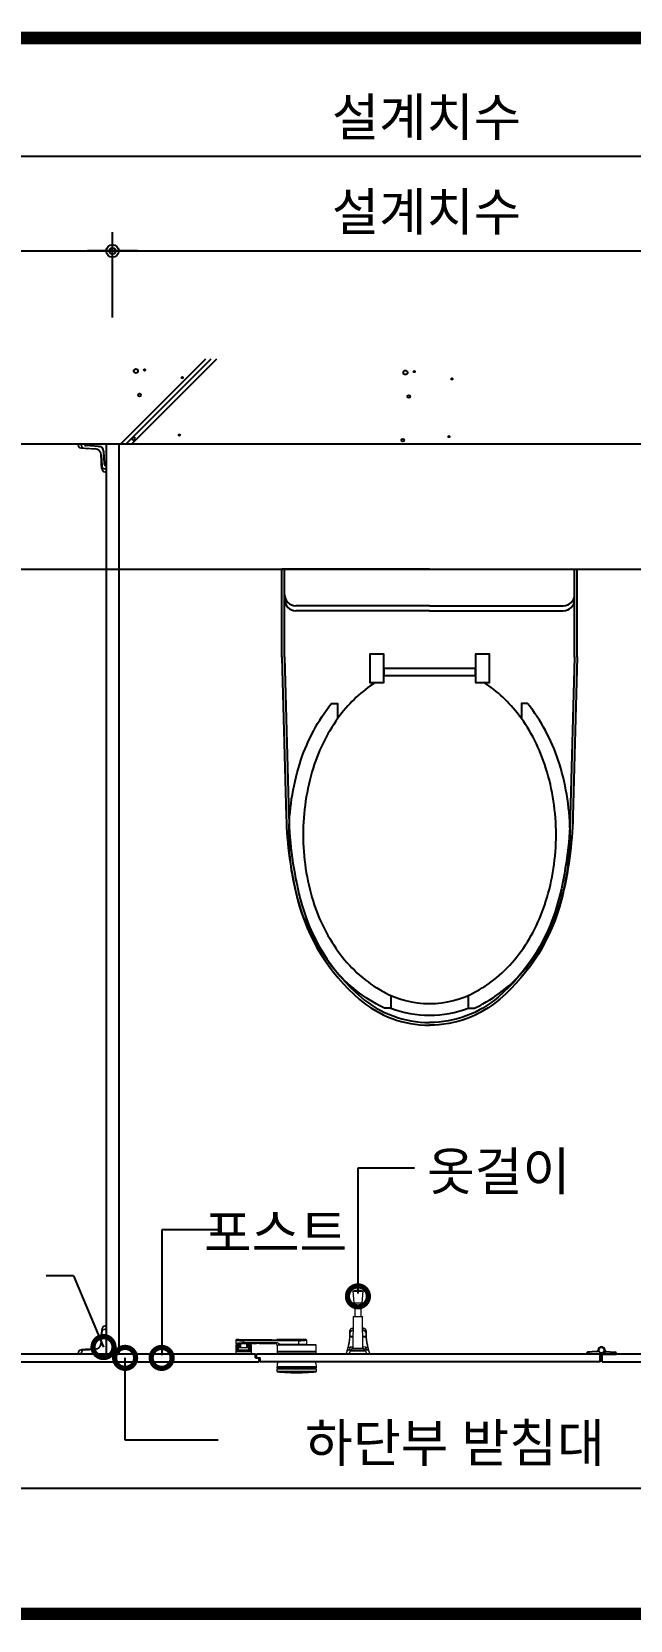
# Model space of a CAD drawing. Extents: x -256 to 8104, y -176 to 5714.
# Drawn here: x 3156 to 3633, y 2764 to 4029 of the extents above; entities that cross this region are included whole.
import ezdxf
from ezdxf.enums import TextEntityAlignment as Align

# ---------------------------------------------------------------- set-up
doc = ezdxf.new("R2010")
doc.units = 0
doc.header["$LTSCALE"] = 30
doc.layers.get('0').update_dxf_attribs({"linetype": 'CONTINUOUS'})
doc.layers.get('DEFPOINTS').update_dxf_attribs({"linetype": 'CONTINUOUS'})
for name, color, linetype in [('0_toilet', 6, 'CONTINUOUS'), ('DIM', 7, 'CONTINUOUS'), ('HAT', 8, 'CONTINUOUS'), ('경첩', 4, 'CONTINUOUS'), ('문자', 3, 'CONTINUOUS'), ('부자재', 4, 'CONTINUOUS'), ('옷걸이', 4, 'CONTINUOUS'), ('잠금쇠(회전형)', 4, 'CONTINUOUS'), ('치수', 1, 'CONTINUOUS'), ('해치', 8, 'CONTINUOUS')]:
    doc.layers.add(name, color=color, linetype=linetype)
doc.styles.add('돋움', font='malgun.ttf')
doc.dimstyles.new('10', dxfattribs={"dimscale": 10, "dimtxt": 3, "dimasz": 1, "dimexe": 1.5, "dimexo": 2, "dimgap": 1, "dimtad": 1, "dimdec": 0, "dimlunit": 6, "dimtxsty": '돋움', "dimblk": 'DIMDOT', "dimcen": -1, "dimdle": 1.5, "dimclrt": 3, "dimazin": 3, "dimtfac": 1, "dimtdec": 0, "dimtix": 1, "dimtmove": 2, "dimatfit": 3, "dimldrblk": 'DIMDOT', "dimarcsym": 0})

# ---------------------------------------------------------------- blocks, each defined once
blk = doc.blocks.new('_DOTSMALL')
at = {"color": 0, "linetype": 'ByBlock', "const_width": 0.5}
blk.add_lwpolyline([(-0.0625, 0, 1), (0.0625, 0, 1)], format="xyb", close=True, dxfattribs=at)
blk = doc.blocks.new('A$C63EC304E')
at = {"layer": '치수', "color": 1, "xscale": 2.5, "yscale": 2.5, "zscale": 2.5, "rotation": 234.3098741996962}
blk.add_blockref('_DOTSMALL', (0.312, 0.312), dxfattribs=at)
blk = doc.blocks.new('A$C2BC9653E')
at = {"layer": '치수', "xscale": 0.3333333333333333, "yscale": 0.3333333333333333, "zscale": 0.3333333333333333}
blk.add_blockref('A$C63EC304E', (0, 0), dxfattribs=at)
blk = doc.blocks.new('A$C7FC71301')
at = {"layer": '치수', "rotation": 180}
blk.add_blockref('A$C2BC9653E', (0.208, 0.208), dxfattribs=at)
blk = doc.blocks.new('A$C4A20372B')
at = {"layer": '치수'}
blk.add_blockref('A$C7FC71301', (0, 0), dxfattribs=at)
blk = doc.blocks.new('A$C566469F5')
at = {"layer": '치수'}
blk.add_blockref('A$C4A20372B', (0, 0), dxfattribs=at)
blk = doc.blocks.new('A$C7E317CD4')
at = {"layer": '해치', "xscale": 2, "yscale": 2, "zscale": 2}
blk.add_blockref('A$C566469F5', (0, 0), dxfattribs=at)
blk = doc.blocks.new('A$C601D7F27')
at = {"layer": '치수'}
blk.add_blockref('A$C7E317CD4', (0, 0), dxfattribs=at)
blk = doc.blocks.new('A$C38802C08')
at = {"layer": '치수'}
blk.add_blockref('A$C601D7F27', (0, 0), dxfattribs=at)
blk = doc.blocks.new('DIMDOT')
at = {"linetype": 'Continuous'}
blk.add_line((-2, 0), (2, 0), dxfattribs=at)
for radius in [0.5, 0.25]:
    blk.add_circle((0, 0), radius, dxfattribs=at)
blk = doc.blocks.new('*D482')
at = {"layer": 'DEFPOINTS', "color": 0}
for p in [(178946.5, 9366.3), (177446.5, 9217.8), (178946.5, 9217.8)]:
    blk.add_point(p, dxfattribs=at)
at = {"layer": 'DIM', "color": 0, "lineweight": -2, "ltscale": 10}
for p, q in [((177446.5, 9237.8), (177446.5, 9381.3)), ((178946.5, 9237.8), (178946.5, 9381.3)), ((177456.5, 9366.3), (178936.5, 9366.3))]:
    blk.add_line(p, q, dxfattribs=at)
at = {"layer": 'DIM', "color": 0, "lineweight": -2, "xscale": 10, "yscale": 10, "zscale": 10, "rotation": 180}
blk.add_blockref('DIMDOT', (177446.5, 9366.3), dxfattribs=at)
at = {"layer": 'DIM', "color": 0, "lineweight": -2, "xscale": 10, "yscale": 10, "zscale": 10}
blk.add_blockref('DIMDOT', (178946.5, 9366.3), dxfattribs=at)
at = {"layer": 'DIM', "color": 3, "insert": (178196.5, 9395.9), "char_height": 30, "attachment_point": 5, "style": '돋움'}
blk.add_mtext('설계치수', dxfattribs=at)
blk = doc.blocks.new('*D483')
at = {"layer": 'DEFPOINTS', "color": 0}
for p in [(178446.5, 9290.9), (177946.5, 9217.8), (178446.5, 9217.8)]:
    blk.add_point(p, dxfattribs=at)
at = {"layer": 'DIM', "color": 0, "lineweight": -2, "ltscale": 10}
for p, q in [((177946.5, 9237.8), (177946.5, 9305.9)), ((178446.5, 9237.8), (178446.5, 9305.9)), ((177956.5, 9290.9), (178436.5, 9290.9))]:
    blk.add_line(p, q, dxfattribs=at)
at = {"layer": 'DIM', "color": 0, "lineweight": -2, "xscale": 10, "yscale": 10, "zscale": 10, "rotation": 180}
blk.add_blockref('DIMDOT', (177946.5, 9290.9), dxfattribs=at)
at = {"layer": 'DIM', "color": 0, "lineweight": -2, "xscale": 10, "yscale": 10, "zscale": 10}
blk.add_blockref('DIMDOT', (178446.5, 9290.9), dxfattribs=at)
at = {"layer": 'DIM', "color": 3, "insert": (178196.5, 9320.6), "char_height": 30, "attachment_point": 5, "style": '돋움'}
blk.add_mtext('설계치수', dxfattribs=at)
blk = doc.blocks.new('*D484')
at = {"layer": 'DEFPOINTS', "color": 0}
for p in [(177946.5, 9290.9), (177446.5, 9217.8), (177946.5, 9217.8)]:
    blk.add_point(p, dxfattribs=at)
at = {"layer": 'DIM', "color": 0, "lineweight": -2, "ltscale": 10}
for p, q in [((177446.5, 9237.8), (177446.5, 9305.9)), ((177946.5, 9237.8), (177946.5, 9305.9)), ((177456.5, 9290.9), (177936.5, 9290.9))]:
    blk.add_line(p, q, dxfattribs=at)
at = {"layer": 'DIM', "color": 0, "lineweight": -2, "xscale": 10, "yscale": 10, "zscale": 10, "rotation": 180}
blk.add_blockref('DIMDOT', (177446.5, 9290.9), dxfattribs=at)
at = {"layer": 'DIM', "color": 0, "lineweight": -2, "xscale": 10, "yscale": 10, "zscale": 10}
blk.add_blockref('DIMDOT', (177946.5, 9290.9), dxfattribs=at)
at = {"layer": 'DIM', "color": 3, "insert": (177696.5, 9320.6), "char_height": 30, "attachment_point": 5, "style": '돋움'}
blk.add_mtext('설계치수', dxfattribs=at)
blk = doc.blocks.new('A$C10E41893')
at = {"layer": '부자재'}
for p, q in [((6.5, 0), (6.5, 196)), ((123.3, 196), (6.5, 196)), ((123.3, 192.5), (6.5, 192.5)), ((54.8, 0), (54.8, 177.5)), ((61.4, 0), (61.4, 177.5)), ((6.5, 0), (6.5, -196)), ((54.8, 0), (54.8, -177.5)), ((61.4, 0), (61.4, -177.5)), ((123.3, -192.5), (6.5, -192.5)), ((123.3, -196), (6.5, -196))]:
    blk.add_line(p, q, dxfattribs=at)
for points in [[(122.7, 196, -0.012538), (123.3, 196), (334.6, 190.3, -0.055395), (444.7, 175.1, -0.154276), (576.9, 93.3, -0.179504), (611.5, 0, -0.179504)], [(122.8, 192.5, -0.012538), (123.2, 192.5), (334.5, 186.8, -0.055395), (443.8, 171.7, -0.154276), (574.3, 91, -0.179504), (608, 0, -0.179504)], [(572, 51.4), (588.8, 51.4), (588.8, 59.6, 0.021185), (583.3, 70.7, 0.106084), (528.4, 133.7, 0.085733), (452.6, 172.4, 0.075373), (358.7, 186.6, 0.075373), (264.8, 172.4, 0.085733), (189, 133.7, 0.007337), (184.4, 130.1), (184.4, 122), (204.7, 122)], [(156.7, -72, 0.089162), (200.2, -118.7, 0.085733), (270.3, -154.5, 0.075373), (358.7, -167.9, 0.075373), (447.1, -154.5, 0.085733), (517.2, -118.7, 0.106084), (567, -61.6, 0.126931), (582.8, 0, 0.126931), (567, 61.6, 0.106084), (517.2, 118.7, 0.085733), (447.1, 154.5, 0.075373), (358.7, 167.9, 0.075373), (270.3, 154.5, 0.085733), (200.2, 118.7, 0.089162), (156.7, 72)], [(588.8, -51.4, 0.090214), (598.2, 0, 0.090214), (588.8, 51.4, 0.106084)], [(122.7, -196, 0.012538), (123.3, -196), (334.6, -190.3, 0.055395), (444.7, -175.1, 0.154276), (576.9, -93.3, 0.179504), (611.5, 0, 0.179504)], [(122.8, -192.5, 0.012538), (123.2, -192.5), (334.5, -186.8, 0.055395), (443.8, -171.7, 0.154276), (574.3, -91, 0.179504), (608, 0, 0.179504)], [(572, -51.4), (588.8, -51.4), (588.8, -59.6, -0.021185), (583.3, -70.7, -0.106084), (528.4, -133.7, -0.085733), (452.6, -172.4, -0.075373), (358.7, -186.6, -0.075373), (264.8, -172.4, -0.085733), (189, -133.7, -0.007337), (184.4, -130.1), (184.4, -122), (204.7, -122)]]:
    blk.add_lwpolyline(points, format="xyb", dxfattribs=at)
blk.add_lwpolyline([(138, -60.8), (119.3, -60.8), (119.3, -79.5), (156.7, -79.5), (156.7, -60.8), (138, -60.8), (147.3, -60.8), (147.3, 60.8), (138, 60.8), (156.7, 60.8), (156.7, 79.5), (119.3, 79.5), (119.3, 60.8), (138, 60.8), (138, -60.8), (119.3, -60.8)], dxfattribs=at)
for centre, start, end in [((39.8, 177.5), 0, 90), ((46.4, 177.5), 0, 90), ((39.8, -177.5), 270, 0), ((46.4, -177.5), 270, 0)]:
    blk.add_arc(centre, 15, start, end, dxfattribs=at)
blk = doc.blocks.new('EDGE_18', base_point=(174726.3, 5436.3))
for p, q in [((177446.5, 9137.4), (178946.5, 9137.4)), ((177446.5, 9037.4), (178946.5, 9037.4))]:
    blk.add_line(p, q)
at = {"color": 4}
for p, q in [((177935.3, 9135.3), (177925.5, 9135.9)), ((177935.3, 9135.3), (177935.9, 9135.3)), ((177939.3, 9131.4), (177939.8, 9121.4))]:
    blk.add_line(p, q, dxfattribs=at)
at = {"color": 8}
blk.add_line((177210.4, 8305.6), (179173, 8305.6), dxfattribs=at)
at = {"color": 8, "const_width": 10}
for points in [[(177210.4, 9460.5), (180558.3, 9460.5)], [(174773.7, 8205.6), (180558.3, 8205.6)]]:
    blk.add_lwpolyline(points, dxfattribs=at)
at = {"color": 4}
for centre, radius, start, end in [((177925.6, 9137.5), 1.61, 184.0227, 266.85), ((177935.7, 9131.6), 3.66, 356.6481, 86.2207), ((177941.5, 9121.6), 1.65, 186.1664, 269.5984)]:
    blk.add_arc(centre, radius, start, end, dxfattribs=at)
at = {"layer": '0_toilet'}
for p, q in [((177941.5, 9137.4), (177941.5, 8412.4)), ((177951.5, 9137.4), (177951.5, 8412.4)), ((178060.4, 8412.4), (177836.5, 8412.4)), ((178060.4, 8409.4), (178060.4, 8412.4)), ((178335, 8412.4), (178061.2, 8412.4)), ((178061.2, 8409.4), (178061.2, 8412.4)), ((178335, 8406.4), (178335, 8412.4)), ((178565.5, 8412.4), (178336.5, 8412.4)), ((178336.5, 8406.4), (178336.5, 8412.4)), ((177836.5, 8406.4), (178063.4, 8406.4)), ((178060.4, 8409.4), (178064.2, 8409.4)), ((178063.4, 8406.4), (178063.4, 8409.4)), ((178064.2, 8406.4), (178064.2, 8409.4)), ((178335, 8406.4), (178064.2, 8406.4)), ((178336.5, 8406.4), (178568.5, 8406.4))]:
    blk.add_line(p, q, dxfattribs=at)
at = {"layer": '경첩', "color": 4, "linetype": 'Continuous', "lineweight": 15}
for p, q in [((177919, 9136.2), (177919, 9137.4)), ((177919, 9137.4), (177919.3, 9137.4)), ((177919.3, 9136.2), (177919, 9136.2)), ((177919.3, 9137.4), (177919.3, 9136.2)), ((177919.3, 9137.4), (177921.4, 9137.4)), ((177921.3, 9134.1), (177922.7, 9134.1)), ((177923.8, 9133.8), (177921.3, 9133.9)), ((177921.4, 9137.4), (177921.4, 9136.1)), ((177921.4, 9136.1), (177921.5, 9136.1)), ((177921.5, 9136.1), (177921.5, 9137.4)), ((177921.5, 9137.4), (177921.8, 9137.4)), ((177921.5, 9136.1), (177921.8, 9136.1)), ((177921.8, 9137.4), (177921.8, 9136.1)), ((177940, 9137.4), (177921.8, 9137.4)), ((177921.8, 9133.7), (177921.9, 9133.9)), ((177921.8, 9133.7), (177921.8, 9133.6)), ((177925.1, 9133.5), (177921.8, 9133.6)), ((177923.8, 9134), (177932.7, 9133.6)), ((177932.7, 9133.3), (177923.8, 9133.8)), ((177925.1, 9133.5), (177925.3, 9133.7)), ((177925.7, 9133.4), (177926, 9133.7)), ((177926.1, 9133.4), (177926.3, 9133.6)), ((177926.7, 9133.4), (177927, 9133.6)), ((177929.4, 9133.3), (177926.7, 9133.4)), ((177929.4, 9133.3), (177929.7, 9133.5)), ((177930.1, 9133.2), (177930.4, 9133.5)), ((177930.5, 9133.2), (177930.7, 9133.4)), ((177931.1, 9133.2), (177931.4, 9133.4)), ((177932.5, 9133.1), (177931.1, 9133.2)), ((177932.5, 9133.1), (177932.7, 9133.3)), ((177932.7, 9133.1), (177932.5, 9133.1)), ((177933.7, 9132.9), (177933.9, 9133.1)), ((177934.3, 9132.8), (177934.5, 9133)), ((177934.5, 9132.7), (177934.7, 9132.8)), ((177941.5, 9117.6), (177941.5, 9135.9)), ((177935, 9132.4), (177935.1, 9132.6)), ((177935.2, 9132.3), (177935.4, 9132.5)), ((177936.3, 9131.2), (177936.4, 9131.4)), ((177936.4, 9131), (177936.6, 9131.2)), ((177936.7, 9130.6), (177936.9, 9130.8)), ((177936.8, 9130.4), (177937, 9130.5)), ((177937, 9130), (177937.2, 9130.2)), ((177937.3, 9129.6), (177937.1, 9129.4)), ((177937.1, 9129.4), (177937.3, 9129.6)), ((177937.2, 9129.1), (177937.4, 9129.3)), ((177937.2, 9128.8), (177937.4, 9129.1)), ((177937.3, 9127.9), (177937.2, 9128.6)), ((177937.3, 9127.9), (177937.5, 9128.2)), ((177937.3, 9127.8), (177937.5, 9128.1)), ((177937.3, 9127.8), (177937.3, 9127.9)), ((177937.3, 9127.5), (177937.3, 9127.8)), ((177937.3, 9127.5), (177937.5, 9127.7)), ((177937.3, 9127.4), (177937.5, 9127.6)), ((177937.3, 9127.4), (177937.3, 9127.5)), ((177937.3, 9126.5), (177937.3, 9127.4)), ((177937.3, 9126.5), (177937.6, 9126.7)), ((177937.4, 9126.2), (177937.6, 9126.5)), ((177937.4, 9125.8), (177937.4, 9126.2)), ((177937.4, 9125.8), (177937.6, 9126)), ((177937.4, 9125.8), (177937.6, 9126)), ((177937.5, 9122.9), (177937.4, 9125.8)), ((177937.9, 9119.6), (177937.5, 9128.6)), ((177937.5, 9122.9), (177937.7, 9123.2)), ((177937.5, 9122.6), (177937.8, 9122.8)), ((177937.6, 9121.9), (177937.5, 9122.6)), ((177937.6, 9121.9), (177937.8, 9122.2)), ((177937.6, 9121.6), (177937.8, 9121.8)), ((177937.6, 9120.9), (177937.8, 9121.1)), ((177937.7, 9118.2), (177937.6, 9120.9)), ((177937.7, 9128.6), (177938.2, 9119.6)), ((177937.7, 9118.2), (177938, 9118.4)), ((177937.8, 9117.6), (177938, 9117.8)), ((177938, 9117.1), (177937.9, 9119.6)), ((177938.2, 9118.6), (177938.3, 9117.1)), ((177940.3, 9117.6), (177941.5, 9117.6)), ((177940.3, 9117.4), (177940.3, 9117.6)), ((177940.3, 9117.4), (177940.3, 9117.3)), ((177941.5, 9117.4), (177940.3, 9117.4)), ((177940.3, 9117.3), (177941.5, 9117.3)), ((177940.4, 9115.1), (177941.5, 9115.1)), ((177940.4, 9115.1), (177940.4, 9114.9)), ((177941.5, 9114.9), (177940.4, 9114.9)), ((177941.5, 9117.6), (177941.5, 9117.4)), ((177941.5, 9117.3), (177941.5, 9115.1)), ((177941.5, 9115.1), (177941.5, 9114.9)), ((177937.5, 8426.8), (177937.4, 8423.9)), ((177937.9, 8430.1), (177937.5, 8421.2)), ((177937.6, 8427.8), (177937.5, 8427.2)), ((177937.5, 8427.2), (177937.8, 8426.9)), ((177937.5, 8426.8), (177937.7, 8426.6)), ((177937.7, 8431.5), (177937.6, 8428.8)), ((177937.6, 8428.8), (177937.8, 8428.6)), ((177937.6, 8428.2), (177937.8, 8427.9)), ((177937.6, 8427.8), (177937.8, 8427.6)), ((177937.7, 8431.5), (177938, 8431.3)), ((177937.7, 8421.1), (177938.2, 8430.1)), ((177937.8, 8432.1), (177938, 8432)), ((177938, 8432.6), (177937.9, 8430.1)), ((177938.2, 8431.2), (177938.3, 8432.6)), ((177940.3, 8432.4), (177940.3, 8432.5)), ((177940.3, 8432.5), (177941.5, 8432.5)), ((177940.3, 8432.4), (177940.3, 8432.1)), ((177941.5, 8432.4), (177940.3, 8432.4)), ((177940.3, 8432.1), (177941.5, 8432.1)), ((177940.4, 8434.6), (177940.4, 8434.9)), ((177941.5, 8434.9), (177940.4, 8434.9)), ((177940.4, 8434.6), (177941.5, 8434.6)), ((177941.5, 8434.6), (177941.5, 8434.9)), ((177941.5, 8432.5), (177941.5, 8434.6)), ((177941.5, 8432.1), (177941.5, 8432.4)), ((177941.5, 8432.1), (177941.5, 8413.9)), ((177919.3, 8413.5), (177919, 8413.5)), ((177919, 8413.5), (177919, 8412.4)), ((177919, 8412.4), (177919.3, 8412.4)), ((177919.3, 8412.4), (177919.3, 8413.5)), ((177919.3, 8412.4), (177921.4, 8412.4)), ((177923.8, 8416), (177921.3, 8415.9)), ((177921.3, 8415.6), (177922.7, 8415.7)), ((177921.4, 8412.4), (177921.4, 8413.6)), ((177921.4, 8413.6), (177921.5, 8413.6)), ((177921.5, 8413.6), (177921.8, 8413.6)), ((177921.5, 8413.6), (177921.5, 8412.4)), ((177921.5, 8412.4), (177921.8, 8412.4)), ((177925.1, 8416.3), (177921.8, 8416.1)), ((177921.8, 8416.1), (177921.8, 8416.1)), ((177921.8, 8416.1), (177921.9, 8415.9)), ((177921.8, 8412.4), (177921.8, 8413.6)), ((177940, 8412.4), (177921.8, 8412.4)), ((177932.7, 8416.4), (177923.8, 8416)), ((177923.8, 8415.7), (177932.7, 8416.2)), ((177925.1, 8416.3), (177925.3, 8416.1)), ((177925.7, 8416.3), (177926, 8416.1)), ((177926.1, 8416.3), (177926.3, 8416.1)), ((177929.4, 8416.5), (177926.7, 8416.4)), ((177926.7, 8416.4), (177927, 8416.1)), ((177929.4, 8416.5), (177929.7, 8416.3)), ((177930.1, 8416.5), (177930.4, 8416.3)), ((177930.5, 8416.5), (177930.7, 8416.3)), ((177931.1, 8416.6), (177931.4, 8416.3)), ((177932.5, 8416.6), (177931.1, 8416.6)), ((177932.7, 8416.7), (177932.5, 8416.6)), ((177932.5, 8416.6), (177932.7, 8416.4)), ((177933.7, 8416.8), (177933.9, 8416.6)), ((177934.3, 8417), (177934.5, 8416.8)), ((177934.5, 8417.1), (177934.7, 8416.9)), ((177935, 8417.3), (177935.1, 8417.2)), ((177935.2, 8417.5), (177935.4, 8417.3)), ((177936.3, 8418.5), (177936.4, 8418.3)), ((177936.4, 8418.7), (177936.6, 8418.5)), ((177936.7, 8419.2), (177936.9, 8419)), ((177936.8, 8419.4), (177937, 8419.2)), ((177937, 8419.8), (177937.2, 8419.6)), ((177937.3, 8420.1), (177937.1, 8420.3)), ((177937.1, 8420.3), (177937.3, 8420.1)), ((177937.3, 8421.8), (177937.2, 8421.2)), ((177937.2, 8420.9), (177937.4, 8420.7)), ((177937.2, 8420.7), (177937.4, 8420.5)), ((177937.3, 8423.3), (177937.6, 8423)), ((177937.3, 8423.3), (177937.3, 8422.4)), ((177937.3, 8422.4), (177937.5, 8422.1)), ((177937.3, 8422.4), (177937.3, 8422.3)), ((177937.3, 8422.3), (177937.5, 8422)), ((177937.3, 8422.3), (177937.3, 8421.9)), ((177937.3, 8421.9), (177937.5, 8421.7)), ((177937.3, 8421.9), (177937.3, 8421.8)), ((177937.3, 8421.8), (177937.5, 8421.6)), ((177937.4, 8423.9), (177937.6, 8423.7)), ((177937.4, 8423.9), (177937.6, 8423.7)), ((177937.4, 8423.9), (177937.4, 8423.5)), ((177937.4, 8423.5), (177937.6, 8423.3))]:
    blk.add_line(p, q, dxfattribs=at)
at = {"layer": '경첩', "color": 4, "linetype": 'Continuous', "lineweight": 15, "flags": 128}
for points in [[(177921.3, 9134.1), (177921.3, 9134.1), (177921.3, 9134), (177921.3, 9134), (177921.3, 9134), (177921.3, 9133.9), (177921.3, 9133.9), (177921.3, 9133.9), (177921.3, 9133.9)], [(177923.8, 9133.8), (177923.8, 9133.8), (177923.8, 9133.8), (177923.8, 9133.8), (177923.8, 9133.8), (177923.8, 9133.9), (177923.8, 9133.9), (177923.8, 9134), (177923.8, 9134)], [(177925.7, 9133.4), (177925.7, 9133.4), (177925.7, 9133.4), (177925.6, 9133.4), (177925.5, 9133.4), (177925.4, 9133.4), (177925.3, 9133.4), (177925.2, 9133.5), (177925.1, 9133.5)], [(177926.7, 9133.4), (177926.6, 9133.4), (177926.5, 9133.4), (177926.4, 9133.4), (177926.3, 9133.4), (177926.2, 9133.4), (177926.2, 9133.4), (177926.1, 9133.4), (177926.1, 9133.4), (177926.1, 9133.4)], [(177930.1, 9133.2), (177930.1, 9133.2), (177930.1, 9133.2), (177930, 9133.2), (177929.9, 9133.2), (177929.8, 9133.2), (177929.7, 9133.2), (177929.6, 9133.2), (177929.4, 9133.3)], [(177931.1, 9133.2), (177931, 9133.2), (177930.9, 9133.2), (177930.8, 9133.2), (177930.7, 9133.2), (177930.6, 9133.2), (177930.5, 9133.2), (177930.5, 9133.2), (177930.5, 9133.2)], [(177932.7, 9133.3), (177932.7, 9133.4), (177932.7, 9133.4), (177932.7, 9133.4), (177932.7, 9133.4), (177932.7, 9133.5), (177932.7, 9133.5), (177932.7, 9133.5), (177932.7, 9133.6)], [(177937.1, 9129.4), (177937.1, 9129.4), (177937.1, 9129.4)], [(177937.2, 9128.8), (177937.2, 9129), (177937.2, 9129.1)], [(177937.4, 9126.2), (177937.4, 9126.3), (177937.3, 9126.4), (177937.3, 9126.5)], [(177937.4, 9125.8), (177937.4, 9125.8), (177937.4, 9125.8)], [(177937.5, 9128.6), (177937.5, 9128.6), (177937.5, 9128.6), (177937.5, 9128.6), (177937.6, 9128.6), (177937.6, 9128.6), (177937.6, 9128.6), (177937.7, 9128.6), (177937.7, 9128.6)], [(177937.6, 9120.9), (177937.6, 9121), (177937.6, 9121.2), (177937.6, 9121.3), (177937.6, 9121.4), (177937.6, 9121.5), (177937.6, 9121.5), (177937.6, 9121.6), (177937.6, 9121.6)], [(177937.8, 9117.7), (177937.8, 9117.8), (177937.7, 9117.9), (177937.7, 9118.1), (177937.7, 9118.2)], [(177937.8, 9117.7), (177937.8, 9117.7), (177937.8, 9117.7), (177937.8, 9117.6), (177937.8, 9117.6), (177937.8, 9117.6), (177937.8, 9117.6), (177937.8, 9117.6), (177937.8, 9117.6)], [(177937.9, 9119.6), (177937.9, 9119.6), (177937.9, 9119.6), (177938, 9119.6), (177938, 9119.6), (177938, 9119.6), (177938.1, 9119.6), (177938.1, 9119.6), (177938.2, 9119.6)], [(177938.3, 9117.1), (177938.2, 9117.1), (177938.2, 9117.1), (177938.1, 9117.1), (177938.1, 9117.1), (177938.1, 9117.1), (177938.1, 9117.1), (177938, 9117.1), (177938, 9117.1)], [(177937.6, 8428.8), (177937.6, 8428.7), (177937.6, 8428.6), (177937.6, 8428.5), (177937.6, 8428.4), (177937.6, 8428.3), (177937.6, 8428.2), (177937.6, 8428.2), (177937.6, 8428.2)], [(177937.8, 8432.1), (177937.8, 8431.9), (177937.7, 8431.8), (177937.7, 8431.7), (177937.7, 8431.5)], [(177937.8, 8432.1), (177937.8, 8432.1), (177937.8, 8432.1), (177937.8, 8432.1), (177937.8, 8432.1), (177937.8, 8432.1), (177937.8, 8432.1), (177937.8, 8432.1), (177937.8, 8432.1)], [(177937.9, 8430.1), (177937.9, 8430.1), (177937.9, 8430.1), (177938, 8430.1), (177938, 8430.1), (177938, 8430.1), (177938.1, 8430.1), (177938.1, 8430.1), (177938.2, 8430.1)], [(177938.3, 8432.6), (177938.2, 8432.6), (177938.2, 8432.6), (177938.1, 8432.6), (177938.1, 8432.6), (177938.1, 8432.6), (177938.1, 8432.6), (177938, 8432.6), (177938, 8432.6)], [(177921.3, 8415.6), (177921.3, 8415.7), (177921.3, 8415.7), (177921.3, 8415.8), (177921.3, 8415.8), (177921.3, 8415.8), (177921.3, 8415.8), (177921.3, 8415.9), (177921.3, 8415.9)], [(177923.8, 8416), (177923.8, 8416), (177923.8, 8416), (177923.8, 8415.9), (177923.8, 8415.9), (177923.8, 8415.9), (177923.8, 8415.8), (177923.8, 8415.8), (177923.8, 8415.7)], [(177925.7, 8416.3), (177925.7, 8416.3), (177925.7, 8416.3), (177925.6, 8416.3), (177925.5, 8416.3), (177925.4, 8416.3), (177925.3, 8416.3), (177925.2, 8416.3), (177925.1, 8416.3)], [(177926.7, 8416.4), (177926.6, 8416.4), (177926.5, 8416.4), (177926.4, 8416.4), (177926.3, 8416.3), (177926.2, 8416.3), (177926.2, 8416.3), (177926.1, 8416.3), (177926.1, 8416.3), (177926.1, 8416.3)], [(177930.1, 8416.5), (177930.1, 8416.5), (177930.1, 8416.5), (177930, 8416.5), (177929.9, 8416.5), (177929.8, 8416.5), (177929.7, 8416.5), (177929.6, 8416.5), (177929.4, 8416.5)], [(177931.1, 8416.6), (177931, 8416.6), (177930.9, 8416.6), (177930.8, 8416.6), (177930.7, 8416.6), (177930.6, 8416.6), (177930.5, 8416.5), (177930.5, 8416.5), (177930.5, 8416.5)], [(177932.7, 8416.4), (177932.7, 8416.4), (177932.7, 8416.4), (177932.7, 8416.4), (177932.7, 8416.3), (177932.7, 8416.3), (177932.7, 8416.2), (177932.7, 8416.2), (177932.7, 8416.2)], [(177937.1, 8420.3), (177937.1, 8420.3), (177937.1, 8420.3)], [(177937.2, 8420.9), (177937.2, 8420.7), (177937.2, 8420.7)], [(177937.4, 8423.5), (177937.4, 8423.4), (177937.3, 8423.4), (177937.3, 8423.3)], [(177937.4, 8423.9), (177937.4, 8423.9), (177937.4, 8423.9)], [(177937.5, 8421.2), (177937.5, 8421.2), (177937.5, 8421.2), (177937.5, 8421.2), (177937.6, 8421.2), (177937.6, 8421.2), (177937.6, 8421.2), (177937.7, 8421.2), (177937.7, 8421.1)]]:
    blk.add_lwpolyline(points, dxfattribs=at)
at = {"layer": '경첩', "color": 4, "linetype": 'Continuous', "lineweight": 15}
for centre, radius, start, end in [((177921.4, 9136.2), 2.35, 180, 267.3017), ((177921.4, 9136.2), 2.1, 180, 267.3017), ((177923.9, 9136.1), 2.35, 180, 267.3017), ((177923.9, 9136.1), 2.1, 180, 267.3017), ((177932.5, 9128.3), 5.25, 2.6983, 87.3017), ((177932.5, 9128.3), 5, 2.6983, 87.3017), ((177932.5, 9128.3), 4.75, 75, 87.3017), ((177932.5, 9128.3), 4.75, 68.2494, 75.0002), ((177940, 9135.9), 1.5, 0, 90), ((177932.5, 9128.3), 4.75, 58.7002, 65.0052), ((177932.5, 9128.4), 4.75, 55.6142, 58.7009), ((177932.5, 9128.3), 4.75, 37.4392, 55.6151), ((177932.5, 9128.3), 4.75, 34.3855, 37.4388), ((177932.5, 9128.3), 4.75, 28.1736, 34.3849), ((177932.5, 9128.3), 4.75, 19.766, 24.9948), ((177932.5, 9128.3), 4.75, 13.2431, 19.766), ((177932.5, 9128.3), 4.75, 8.6056, 13.1623), ((177932.5, 9128.3), 4.75, 2.6983, 5.9088), ((177940.3, 9119.7), 2.35, 182.6983, 270), ((177940.4, 9117.2), 2.35, 182.6983, 270), ((177940.3, 9119.7), 2.1, 182.6983, 270), ((177940.4, 9117.2), 2.1, 182.6983, 270), ((177940.3, 8430), 2.35, 90, 177.3017), ((177940.4, 8432.5), 2.35, 90, 177.3017), ((177940.3, 8430), 2.1, 90, 177.3017), ((177940.4, 8432.5), 2.1, 90, 177.3017), ((177921.4, 8413.5), 2.35, 92.6983, 180), ((177921.4, 8413.5), 2.1, 92.6983, 180), ((177923.9, 8413.6), 2.35, 92.6983, 180), ((177923.9, 8413.6), 2.1, 92.6983, 180), ((177932.5, 8421.4), 5, 272.6983, 357.3017), ((177932.5, 8421.4), 5.25, 272.6983, 357.3017), ((177932.5, 8421.4), 4.75, 272.6983, 285), ((177932.5, 8421.4), 4.75, 284.9998, 291.7506), ((177932.5, 8421.4), 4.75, 294.9948, 301.2998), ((177932.5, 8421.4), 4.75, 301.2991, 304.3858), ((177932.5, 8421.4), 4.75, 304.3849, 322.5608), ((177932.5, 8421.4), 4.75, 322.5612, 325.6145), ((177932.5, 8421.4), 4.75, 325.6151, 331.8264), ((177932.5, 8421.4), 4.75, 335.0052, 340.234), ((177932.5, 8421.4), 4.75, 340.234, 346.7569), ((177932.5, 8421.4), 4.75, 346.8377, 351.3944), ((177932.5, 8421.4), 4.75, 354.0912, 357.3017), ((177940, 8413.9), 1.5, 270, 0)]:
    blk.add_arc(centre, radius, start, end, dxfattribs=at)
at = {"layer": '부자재'}
for p, q in [((178324.3, 8413.3), (178324.3, 8412.4)), ((178335, 8412.4), (178324.3, 8412.4)), ((178332.1, 8414.5), (178324.9, 8414)), ((178325.6, 8413.5), (178325.6, 8412.4)), ((178335.8, 8412.9), (178335.8, 8412.1)), ((178336, 8412.1), (178335.8, 8412.1)), ((178336, 8412.9), (178336, 8412.1)), ((178336.5, 8412.4), (178347.5, 8412.4)), ((178336.5, 8412.4), (178336.5, 8412.4)), ((178338.8, 8414.5), (178346.9, 8414)), ((178346.3, 8413.5), (178346.3, 8412.4)), ((178347.5, 8413.3), (178347.5, 8412.4))]:
    blk.add_line(p, q, dxfattribs=at)
at = {"layer": '부자재', "color": 1}
blk.add_circle((178335.9, 8415.6), 2.34, dxfattribs=at)
at = {"layer": '부자재'}
for centre, radius, start, end in [((178325, 8413.3), 0.7, 101.7765, 181.6712), ((178326.4, 8413.2), 0.884, 113.4077, 164.5497), ((178332, 8415.8), 1.29, 272.9231, 352.4724), ((178335.9, 8415.6), 2.62, 270, 180), ((178336.3, 8411.3), 1.65, 102.5267, 141.5475), ((178335.6, 8411.3), 1.65, 43.1003, 77.4733), ((178336, 8415.2), 2.86, 280.084, 345.9792), ((178339.8, 8415.8), 1.29, 187.5276, 267.0769), ((178345.4, 8413.2), 0.884, 15.4503, 67.3004), ((178346.8, 8413.3), 0.7, 358.3288, 78.2235)]:
    blk.add_arc(centre, radius, start, end, dxfattribs=at)
at = {"layer": '옷걸이', "lineweight": 15}
for p, q in [((178138, 8462.7), (178138.7, 8453.2)), ((178138, 8462.7), (178146, 8462.7)), ((178145.2, 8453.2), (178146, 8462.7)), ((178138.7, 8453.2), (178145.2, 8453.2)), ((178139.5, 8453.2), (178139.5, 8442.4)), ((178144.5, 8442.4), (178144.5, 8453.2)), ((178138.2, 8442.1), (178138, 8416.9)), ((178145.7, 8442.1), (178138.2, 8442.1)), ((178138.5, 8442.4), (178142, 8442.4)), ((178142, 8442.4), (178145.5, 8442.4)), ((178145.9, 8416.9), (178145.7, 8442.1)), ((178138.1, 8425.9), (178135.6, 8425.9)), ((178135.7, 8426.7), (178138.1, 8426.7)), ((178138.1, 8433), (178138, 8433)), ((178138, 8433), (178138, 8432.9)), ((178138.1, 8432.9), (178138, 8432.9)), ((178138.1, 8431.4), (178138.1, 8431)), ((178138.1, 8431.4), (178138.1, 8431.4)), ((178138.1, 8431), (178138.1, 8431)), ((178145.9, 8433), (178145.8, 8433)), ((178145.9, 8432.9), (178145.8, 8432.9)), ((178145.8, 8431.4), (178145.9, 8431.4)), ((178145.9, 8431), (178145.8, 8431)), ((178145.9, 8433), (178145.9, 8432.9)), ((178145.9, 8431.4), (178145.9, 8431)), ((178145.9, 8426.7), (178148.2, 8426.7)), ((178148.3, 8425.9), (178145.9, 8425.9)), ((178132.5, 8412.4), (178133.3, 8414.9)), ((178134.8, 8412.4), (178132.5, 8412.4)), ((178133.3, 8414.9), (178133.3, 8415)), ((178133.3, 8414.9), (178133.3, 8414.9)), ((178134.3, 8415.7), (178134.2, 8415.7)), ((178135.7, 8417.8), (178134.3, 8417.8)), ((178135.7, 8417.8), (178134.3, 8417.8)), ((178134.3, 8415.6), (178134.3, 8415.6)), ((178149.7, 8415.6), (178134.3, 8415.6)), ((178135.7, 8414.9), (178134.8, 8412.4)), ((178149.1, 8412.4), (178134.8, 8412.4)), ((178135.7, 8417.2), (178135.7, 8417.8)), ((178135.7, 8414.9), (178135.7, 8415.6)), ((178135.7, 8415.6), (178148.3, 8415.6)), ((178148.3, 8414.9), (178135.7, 8414.9)), ((178146.7, 8416.9), (178137.2, 8416.9)), ((178149.7, 8417.8), (178148.2, 8417.8)), ((178148.2, 8417.8), (178148.3, 8417.2)), ((178149.7, 8417.8), (178148.2, 8417.8)), ((178148.3, 8414.9), (178148.3, 8415.6)), ((178149.1, 8412.4), (178148.3, 8414.9)), ((178151.5, 8412.4), (178149.1, 8412.4)), ((178149.7, 8415.7), (178149.6, 8415.7)), ((178149.8, 8415.7), (178149.7, 8415.7)), ((178149.7, 8415.6), (178149.7, 8415.6)), ((178150.6, 8415), (178150.6, 8414.9)), ((178150.6, 8414.9), (178151.5, 8412.4)), ((178150.6, 8414.9), (178150.6, 8414.9))]:
    blk.add_line(p, q, dxfattribs=at)
at = {"layer": '옷걸이', "lineweight": 15, "flags": 128}
for points in [[(178135.4, 8425.9), (178135.4, 8425.9), (178135.4, 8425.9), (178135.4, 8425.9), (178135.5, 8425.9), (178135.5, 8425.9), (178135.5, 8425.9), (178135.6, 8425.9), (178135.6, 8425.9)], [(178138, 8433), (178138, 8433), (178137.7, 8433), (178137.3, 8432.9), (178137, 8432.9), (178136.7, 8432.8), (178136.4, 8432.6), (178136.2, 8432.5), (178136, 8432.3), (178135.8, 8432.1), (178135.7, 8431.9), (178135.6, 8431.6), (178135.5, 8431.4), (178135.5, 8431.4)], [(178138, 8432.9), (178137.6, 8432.9), (178137.2, 8432.8), (178136.8, 8432.7), (178136.5, 8432.6), (178136.2, 8432.4), (178135.9, 8432.2), (178135.7, 8431.9), (178135.6, 8431.7), (178135.5, 8431.3), (178135.5, 8431.3)], [(178135.6, 8429.8), (178135.6, 8430.1), (178135.7, 8430.3), (178135.9, 8430.6), (178136.1, 8430.8), (178136.4, 8431), (178136.7, 8431.1), (178137.1, 8431.3), (178137.5, 8431.3), (178138.1, 8431.4)], [(178138.1, 8431), (178137.6, 8431), (178137.2, 8430.9), (178136.9, 8430.8), (178136.6, 8430.7), (178136.3, 8430.5), (178136.1, 8430.3), (178135.9, 8430.1), (178135.8, 8429.8), (178135.8, 8429.6)], [(178148.4, 8431.3), (178148.4, 8431.3), (178148.4, 8431.5), (178148.3, 8431.8), (178148.2, 8432), (178148.1, 8432.2), (178147.9, 8432.4), (178147.7, 8432.5), (178147.4, 8432.7), (178147.1, 8432.8), (178146.8, 8432.9), (178146.5, 8433), (178146.2, 8433), (178145.9, 8433)], [(178148.4, 8431.3), (178148.4, 8431.6), (178148.3, 8431.8), (178148.1, 8432.1), (178147.9, 8432.3), (178147.6, 8432.5), (178147.3, 8432.7), (178146.9, 8432.8), (178146.5, 8432.9), (178146, 8432.9), (178145.9, 8432.9)], [(178145.9, 8431.4), (178146.3, 8431.4), (178146.7, 8431.3), (178147.1, 8431.2), (178147.5, 8431), (178147.8, 8430.8), (178148, 8430.6), (178148.2, 8430.4), (178148.3, 8430.1), (178148.4, 8429.8)], [(178148.1, 8429.6), (178148.1, 8429.9), (178148, 8430.1), (178147.8, 8430.4), (178147.6, 8430.5), (178147.3, 8430.7), (178147, 8430.9), (178146.6, 8431), (178146.3, 8431), (178145.9, 8431)], [(178148.6, 8425.9), (178148.6, 8425.9), (178148.5, 8425.9), (178148.5, 8425.9), (178148.5, 8425.9), (178148.4, 8425.9), (178148.4, 8425.9), (178148.4, 8425.9), (178148.3, 8425.9)], [(178134, 8417.6), (178134, 8417.6), (178134, 8417.6)], [(178134.2, 8415.7), (178134.2, 8415.7), (178134.1, 8415.7)], [(178134.2, 8415.7), (178134.3, 8415.7), (178134.3, 8415.7)], [(178134.3, 8417.8), (178134.3, 8417.8), (178134.3, 8417.8)], [(178134.3, 8415.7), (178134.3, 8415.7), (178134.3, 8415.6)], [(178136.5, 8415.7), (178136.1, 8415.7), (178135.8, 8415.7), (178135.7, 8415.7), (178135.8, 8415.8), (178136.1, 8415.8), (178136.2, 8415.8)], [(178138, 8418.2), (178137.4, 8418.1), (178136.1, 8418.1)], [(178147.8, 8418.1), (178146.2, 8418.2), (178145.9, 8418.2)], [(178147.7, 8415.8), (178148, 8415.8), (178148.2, 8415.8), (178148.2, 8415.7), (178148, 8415.7), (178147.7, 8415.7), (178147.2, 8415.7)], [(178149.7, 8415.6), (178149.7, 8415.7), (178149.6, 8415.7)], [(178149.7, 8415.7), (178149.7, 8415.7), (178149.6, 8415.7)]]:
    blk.add_lwpolyline(points, dxfattribs=at)
at = {"layer": '옷걸이', "lineweight": 15}
for centre, radius, start, end in [((178142, 8452.4), 11, 68.7607, 111.2393), ((178138.5, 8442.1), 0.25, 90, 179.5), ((178145.5, 8442.1), 0.25, 0.5, 90), ((178082.8, 8430.1), 52.8, 346.2317, 355.4136), ((178082.8, 8430.1), 53, 346.5097, 355.4136), ((178082.8, 8430.1), 52.8, 355.4136, 356.451), ((178082.8, 8430.1), 52.8, 359.6096, 1.2369), ((178082.8, 8430.1), 52.8, 356.4511, 359.6096), ((178135.7, 8426.9), 0.23, 185.4574, 275.1888), ((178135.8, 8429.8), 0.227, 188.2087, 276.392), ((178101.7, 8429.3), 34.1, 354.2736, 355.5668), ((178082.8, 8430), 53, 356.4511, 359.6096), ((178082.8, 8431.8), 55.3, 359.6189, 1.2073), ((178201.2, 8431.8), 55.3, 178.7927, 180.3811), ((178148.2, 8429.8), 0.227, 263.608, 351.7913), ((178201.2, 8430), 53, 180.3904, 183.5489), ((178148.3, 8426.9), 0.23, 264.8112, 354.5426), ((178182.2, 8429.3), 34.1, 184.4333, 185.7264), ((178201.2, 8430.1), 53, 184.5864, 193.4903), ((178201.2, 8430.1), 52.8, 178.7631, 180.3904), ((178201.2, 8430.1), 52.8, 180.3904, 183.5489), ((178201.2, 8430.1), 52.8, 183.5489, 184.5865), ((178201.2, 8430.1), 52.8, 184.5864, 193.7683), ((178084, 8429.8), 51.5, 343.2376, 346.2577), ((178134.4, 8414.6), 1.17, 101.397, 160.6752), ((178134.3, 8414.6), 1, 89.9937, 161.8081), ((178084.4, 8430), 51.3, 343.5226, 346.2377), ((178134.3, 8417.5), 0.25, 90.2728, 166.2395), ((178134.3, 8417.5), 0.247, 89.2585, 165.9158), ((178133.9, 8417.5), 1.81, 282.0607, 352.5143), ((178133.7, 8417.9), 2.24, 284.8265, 3.5932), ((178136.1, 8417.7), 0.376, 79.9393, 150.5456), ((178136, 8417.8), 0.248, 89.5881, 179.723), ((178136.1, 8417.8), 0.307, 84.7786, 118.9817), ((178135.8, 8417.2), 1.43, 284.1057, 346.9245), ((178142.1, 8816.8), 401.1, 269.1968, 270.7316), ((178148.1, 8417.2), 1.44, 193.1186, 255.9655), ((178147.9, 8417.7), 0.4, 32.0092, 97.8083), ((178147.8, 8417.8), 0.271, 58.6344, 97.6053), ((178150.2, 8417.9), 2.24, 176.3909, 255.1894), ((178148, 8417.8), 0.248, 0.277, 90.4119), ((178150.1, 8417.5), 1.8, 186.7864, 258.2605), ((178149.7, 8417.5), 0.25, 13.7617, 89.4531), ((178149.7, 8417.5), 0.247, 14.0842, 90.7415), ((178199.3, 8429.9), 51.2, 193.7584, 196.469), ((178149.5, 8414.6), 1.16, 19.2937, 79.3942), ((178149.7, 8414.6), 1, 18.1919, 90.0063), ((178200.1, 8429.9), 51.7, 193.7493, 196.7564)]:
    blk.add_arc(centre, radius, start, end, dxfattribs=at)
at = {"layer": '잠금쇠(회전형)', "linetype": 'Continuous', "lineweight": 15}
for p, q in [((178044.7, 8423.5), (178044.7, 8421)), ((178044.7, 8421), (178048, 8421)), ((178044.7, 8419.4), (178044.7, 8412.4)), ((178045.1, 8419.4), (178044.7, 8419.4)), ((178044.7, 8412.4), (178057.2, 8412.4)), ((178045.1, 8414.4), (178045.1, 8419.4)), ((178045.1, 8419.4), (178045.6, 8419.4)), ((178056.8, 8414.4), (178045.1, 8414.4)), ((178047, 8424), (178045.2, 8424)), ((178045.2, 8419.9), (178045.6, 8419.9)), ((178045.6, 8419.4), (178045.6, 8419.9)), ((178045.6, 8419.9), (178047.4, 8419.9)), ((178045.6, 8419.4), (178045.6, 8414.8)), ((178047.4, 8419.4), (178045.6, 8419.4)), ((178045.6, 8414.8), (178045.7, 8414.9)), ((178045.7, 8418.9), (178047.4, 8418.9)), ((178045.7, 8414.9), (178045.7, 8418.9)), ((178046.2, 8418.4), (178045.7, 8418.9)), ((178045.7, 8414.9), (178045.8, 8414.9)), ((178045.8, 8414.9), (178056.1, 8414.9)), ((178046.2, 8418.4), (178046.2, 8414.9)), ((178047.4, 8418.4), (178046.2, 8418.4)), ((178046.7, 8417.4), (178046.7, 8415.9)), ((178053.8, 8417.4), (178046.7, 8417.4)), ((178046.7, 8415.9), (178053.8, 8415.9)), ((178046.9, 8417.6), (178053.7, 8417.6)), ((178053.7, 8415.6), (178046.9, 8415.6)), ((178047.4, 8419.4), (178047.4, 8419.9)), ((178047.4, 8419.9), (178048.4, 8419.9)), ((178047.4, 8418.9), (178047.4, 8419.4)), ((178047.9, 8419.4), (178047.4, 8419.4)), ((178047.4, 8418.9), (178047.4, 8418.4)), ((178047.4, 8418.9), (178047.9, 8418.9)), ((178048.4, 8418.4), (178047.4, 8418.4)), ((178047.9, 8419.4), (178047.9, 8418.9)), ((178048.4, 8419.4), (178047.9, 8419.4)), ((178047.9, 8418.9), (178048.4, 8418.9)), ((178048, 8421), (178048, 8421)), ((178048.4, 8420.5), (178048.4, 8417.6)), ((178073.4, 8423.8), (178050.9, 8423.8)), ((178073.4, 8423.8), (178050.9, 8423.8)), ((178050.9, 8423.8), (178050.9, 8423.8)), ((178050.9, 8423.5), (178094.9, 8423.5)), ((178050.9, 8423), (178050.9, 8423.5)), ((178050.9, 8423), (178050.9, 8421.5)), ((178094.9, 8423), (178050.9, 8423)), ((178077.4, 8421.5), (178050.9, 8421.5)), ((178053.4, 8417.6), (178053.4, 8420.5)), ((178053.4, 8419.9), (178054.4, 8419.9)), ((178053.9, 8419.4), (178053.4, 8419.4)), ((178053.4, 8418.9), (178053.9, 8418.9)), ((178054.4, 8418.4), (178053.4, 8418.4)), ((178053.7, 8417.6), (178054.9, 8417.6)), ((178054.9, 8415.6), (178053.7, 8415.6)), ((178055.2, 8417.4), (178053.8, 8417.4)), ((178053.8, 8415.9), (178055.2, 8415.9)), ((178053.9, 8421), (178061.2, 8421)), ((178054.4, 8419.4), (178053.9, 8419.4)), ((178053.9, 8418.9), (178053.9, 8419.4)), ((178053.9, 8418.9), (178054.4, 8418.9)), ((178054.4, 8419.9), (178054.4, 8419.4)), ((178054.4, 8419.9), (178056.3, 8419.9)), ((178056.3, 8419.4), (178054.4, 8419.4)), ((178054.4, 8419.4), (178054.4, 8418.9)), ((178054.4, 8418.9), (178056.2, 8418.9)), ((178054.4, 8418.9), (178054.4, 8418.4)), ((178055.7, 8418.4), (178054.4, 8418.4)), ((178055.2, 8415.9), (178055.2, 8417.4)), ((178056.2, 8418.9), (178055.7, 8418.4)), ((178055.7, 8414.9), (178055.7, 8418.4)), ((178056.1, 8414.9), (178056.2, 8414.9)), ((178056.2, 8418.9), (178056.2, 8414.9)), ((178056.2, 8414.9), (178056.3, 8414.8)), ((178056.3, 8419.9), (178056.3, 8419.4)), ((178056.3, 8419.9), (178056.7, 8419.9)), ((178056.3, 8414.8), (178056.3, 8419.4)), ((178056.3, 8419.4), (178056.8, 8419.4)), ((178056.8, 8419.4), (178056.8, 8414.4)), ((178057.2, 8419.4), (178056.8, 8419.4)), ((178057.2, 8412.4), (178057.2, 8419.4)), ((178063.2, 8421), (178076.1, 8421)), ((178073.4, 8423.8), (178073.4, 8423.8)), ((178076.1, 8421), (178076.1, 8421)), ((178100.7, 8424), (178077.4, 8424)), ((178077.7, 8419.4), (178077.7, 8414.5)), ((178108.7, 8414.5), (178077.7, 8414.5)), ((178077.7, 8414.4), (178077.7, 8412.6)), ((178077.7, 8414.4), (178108.7, 8414.4)), ((178077.7, 8412.6), (178108.7, 8412.6)), ((178108.4, 8412.4), (178077.9, 8412.4)), ((178079, 8420), (178079, 8420.2)), ((178108.7, 8419.5), (178079.1, 8419.5)), ((178079.8, 8420), (178079.8, 8420.5)), ((178079.8, 8420.5), (178094.9, 8420.5)), ((178079.8, 8420), (178108.2, 8420)), ((178085.4, 8414.5), (178085.4, 8414.4)), ((178094.9, 8423.5), (178094.9, 8423)), ((178094.9, 8420.5), (178094.9, 8423)), ((178094.9, 8420), (178094.9, 8420.5)), ((178094.9, 8420.5), (178101.2, 8420.5)), ((178100.9, 8414.4), (178100.9, 8414.5)), ((178101.2, 8420.5), (178101.2, 8423.5)), ((178105.6, 8414.4), (178105.6, 8414.5)), ((178107.7, 8414.4), (178107.7, 8414.5)), ((178107.7, 8414.4), (178107.7, 8414.5)), ((178108.7, 8414.5), (178108.7, 8419.5)), ((178108.7, 8412.6), (178108.7, 8414.4)), ((178077.4, 8402.4), (178077.4, 8401.4)), ((178108.9, 8402.4), (178077.4, 8402.4)), ((178108.9, 8401.4), (178077.4, 8401.4)), ((178077.4, 8400.4), (178077.4, 8398.8)), ((178108.9, 8400.4), (178077.4, 8400.4)), ((178108.4, 8400.9), (178077.9, 8400.9)), ((178108.4, 8400.9), (178077.9, 8400.9)), ((178108.2, 8406.3), (178078.2, 8406.3)), ((178078.3, 8406.4), (178093.2, 8406.4)), ((178093.2, 8406.4), (178108.1, 8406.4)), ((178108.9, 8401.4), (178108.9, 8402.4)), ((178108.9, 8398.8), (178108.9, 8400.4)), ((178077.4, 8398.8), (178093.2, 8398.8)), ((178093.2, 8398.3), (178077.9, 8398.3)), ((178081.1, 8398.1), (178105.3, 8398.1)), ((178081.1, 8398.1), (178093.2, 8398.1)), ((178105, 8398), (178081.4, 8398)), ((178087.5, 8397.9), (178087.6, 8397.9)), ((178087.6, 8397.9), (178098.8, 8397.9)), ((178090.5, 8397.8), (178090.5, 8397.9)), ((178091, 8397.6), (178095.4, 8397.6)), ((178091, 8397.6), (178095.4, 8397.6)), ((178091.4, 8397.9), (178091.4, 8397.8)), ((178091.4, 8397.8), (178095, 8397.8)), ((178094.9, 8397.6), (178091.4, 8397.6)), ((178093.2, 8398.8), (178108.9, 8398.8)), ((178108.5, 8398.3), (178093.2, 8398.3)), ((178093.2, 8398.1), (178105.3, 8398.1)), ((178095, 8397.8), (178095, 8397.9)), ((178095.9, 8397.9), (178095.9, 8397.8)), ((178098.8, 8397.9), (178098.9, 8397.9))]:
    blk.add_line(p, q, dxfattribs=at)
at = {"layer": '잠금쇠(회전형)', "linetype": 'Continuous', "lineweight": 15, "flags": 128}
for points in [[(178050.9, 8423.8), (178050.3, 8423.8), (178049.6, 8423.8), (178049, 8423.8), (178048.5, 8423.9), (178048, 8423.9), (178047.6, 8423.9), (178047.3, 8423.9), (178047.1, 8424), (178047, 8424), (178047, 8424)], [(178087.5, 8397.8), (178087.3, 8397.8), (178087.3, 8397.9), (178087.3, 8397.9), (178087.4, 8397.9), (178087.5, 8397.9)], [(178091.4, 8397.6), (178091.4, 8397.6), (178091.4, 8397.7), (178091.4, 8397.7), (178091.4, 8397.7), (178091.4, 8397.7), (178091.4, 8397.7), (178091.4, 8397.7), (178091.4, 8397.8)], [(178094.9, 8397.6), (178095, 8397.6), (178095, 8397.7), (178095, 8397.7), (178095, 8397.7), (178095, 8397.7), (178095, 8397.7), (178095, 8397.7), (178095, 8397.8)], [(178098.9, 8397.9), (178099, 8397.9), (178099.1, 8397.9), (178099.1, 8397.9), (178099.1, 8397.8), (178098.9, 8397.8)]]:
    blk.add_lwpolyline(points, dxfattribs=at)
at = {"layer": '잠금쇠(회전형)', "linetype": 'Continuous', "lineweight": 15}
for centre, radius, start, end in [((178045.2, 8423.5), 0.5, 90, 180), ((178051, 8469.4), 46.4, 262.2082, 269.9516), ((178051, 8381.5), 39.9, 90.0704, 99.0775), ((178045.2, 8419.4), 0.5, 90, 180), ((178045.6, 8419.4), 0.485, 91.9622, 181.8362), ((178045.9, 8414.1), 0.816, 110.8265, 158.264), ((178051, 8462.4), 38.9, 261.4299, 269.9411), ((178046.9, 8417.4), 0.25, 90, 180), ((178046.9, 8415.9), 0.25, 180, 270), ((178047.4, 8419.4), 0.5, 0, 90), ((178047.4, 8418.9), 0.5, 270, 0), ((178050.9, 8380.7), 40.4, 85.7371, 94.238), ((178047.9, 8420.5), 0.5, 0.4364, 88.0475), ((178050.9, 8392.9), 27.7, 84.8219, 95.1479), ((178053.9, 8420.5), 0.5, 89.9688, 179.9724), ((178054.4, 8419.4), 0.5, 90, 180), ((178054.4, 8418.9), 0.5, 180, 270), ((178054.9, 8417.4), 0.25, 0, 90), ((178054.9, 8415.9), 0.25, 270, 0), ((178056.3, 8419.4), 0.485, 358.1638, 88.0378), ((178056, 8414.1), 0.816, 21.736, 69.1735), ((178056.7, 8419.4), 0.5, 0, 90), ((178062.2, 8381.7), 39.3, 88.5426, 91.4397), ((178073.4, 8463.4), 39.6, 270.014, 275.6703), ((178068.7, 8442), 22.3, 289.4853, 292.988), ((178076.1, 8419.4), 1.56, 359.595, 89.9503), ((178077.5, 8419.9), 1.54, 8.6008, 92.9035), ((178099.6, 8371.7), 52.5, 113.1385, 114.7084), ((178077.9, 8412.6), 0.25, 180, 270), ((178079.8, 8419.3), 1.18, 89.4884, 132.259), ((178080.7, 8420.1), 1.69, 184.5827, 202.3275), ((178079.7, 8419.4), 0.588, 82.6337, 171.8516), ((178094.9, 8462.3), 38.8, 270.0516, 278.5774), ((178094.9, 8469.4), 46.3, 270.0429, 277.7974), ((178100.7, 8423.5), 0.5, 0, 90), ((178101.7, 8420.5), 0.5, 180, 270), ((178108.2, 8419.5), 0.5, 0, 90), ((178108.4, 8412.6), 0.25, 270, 0), ((178088.5, 8402.4), 11, 159.2996, 180), ((178077.4, 8400.9), 0.5, 0, 90), ((178077.4, 8400.9), 0.5, 270, 0), ((178078.3, 8406.2), 0.15, 90, 159.2996), ((178108.1, 8406.2), 0.15, 20.7004, 90), ((178097.9, 8402.4), 11, 0, 20.7004), ((178108.9, 8400.9), 0.5, 90, 180), ((178108.9, 8400.9), 0.5, 180, 270), ((178077.9, 8398.8), 0.5, 180, 264.5584), ((178093.2, 8558.9), 161.3, 264.5584, 265.686), ((178081.1, 8398.2), 0.125, 265.686, 270), ((178081.4, 8398.2), 0.125, 235.4626, 265.7969), ((178093.2, 8559.1), 161.5, 265.7969, 269.2276), ((178087.5, 8396.1), 1.78, 88.6382, 96.0273), ((178093.5, 8478.5), 80.9, 265.7789, 267.8287), ((178093.6, 8478.6), 80.8, 266.5383, 267.829), ((178090.4, 8397.8), 0.114, 281.5317, 6.6087), ((178091.4, 8428.4), 30.7, 268.0585, 270.0013), ((178091.4, 8420.3), 22.6, 267.7351, 270.0014), ((178095, 8428.1), 30.5, 269.9897, 271.9505), ((178095, 8420.1), 22.4, 269.9881, 272.2754), ((178093.2, 8559.1), 161.5, 270.7724, 274.2031), ((178092.8, 8478.6), 80.8, 272.171, 273.4617), ((178096, 8397.8), 0.114, 173.3913, 258.4683), ((178092.9, 8478.5), 80.9, 272.1713, 274.2211), ((178098.9, 8397.9), 0.0882, 204.5731, 265.3621), ((178099, 8396.7), 1.13, 83.0858, 90.7191), ((178105, 8398.2), 0.125, 274.2031, 304.5374), ((178093.2, 8558.9), 161.3, 274.314, 275.4416), ((178105.3, 8398.2), 0.125, 270, 274.314), ((178108.4, 8398.8), 0.5, 275.4416, 0)]:
    blk.add_arc(centre, radius, start, end, dxfattribs=at)
at = {"layer": '치수'}
for p, q in [((178142, 8560.4), (178142, 8460.6)), ((178187, 8560.4), (178142, 8560.4)), ((177985.7, 8511.4), (177985.7, 8411.6)), ((178030.6, 8511.4), (177985.7, 8511.4)), ((177915.4, 8474.7), (177893.7, 8474.7)), ((177915.4, 8474.7), (177939.3, 8418.1)), ((177956.5, 8344), (177956.5, 8409.5)), ((178030.6, 8344), (177956.5, 8344))]:
    blk.add_line(p, q, dxfattribs=at)
at = {"layer": '해치'}
for p, q in [((177953, 9137.4), (178020.7, 9205.1)), ((177961.8, 9137.4), (178029.5, 9205.1))]:
    blk.add_line(p, q, dxfattribs=at)
at = {"layer": '해치', "color": 2}
blk.add_line((177957.4, 9137.4), (178025.1, 9205.1), dxfattribs=at)
at = {"layer": '해치'}
for centre, radius in [((177965.1, 9195.3), 1.68), ((177972, 9196.1), 0.56), ((178002, 9190.1), 0.56), ((178179.8, 9194.1), 1.68), ((178186.8, 9194.9), 0.56), ((178216.8, 9189), 0.56), ((177967.9, 9176.2), 1.12), ((178182.6, 9175), 1.12), ((177963.1, 9141.5), 1.12), ((177999.8, 9144.3), 0.559), ((178177.8, 9140.2), 1.12), ((178214.5, 9143.1), 0.559)]:
    blk.add_circle(centre, radius, dxfattribs=at)
at = {"layer": 'HAT', "xscale": 0.6000000000003638, "yscale": 0.6000000000003638, "zscale": 0.6000000000003638, "rotation": 270}
blk.add_blockref('A$C10E41893', (178199, 9041.3), dxfattribs=at)
at = {"layer": '해치', "xscale": -20, "yscale": 20, "zscale": 20}
for p, rotation in [((178146.1, 8462.6), 89.99999999999987), ((177989.8, 8413.6), 89.99999999999997)]:
    blk.add_blockref('A$C38802C08', p, dxfattribs=dict(at, rotation=rotation))
for p in [(177943.5, 8413.9), (177960.7, 8405.3)]:
    blk.add_blockref('A$C38802C08', p, dxfattribs=at)
at = {"layer": '문자', "style": '돋움'}
for s, p in [('옷걸이', (178254, 8558.4)), ('포스트', (178076.4, 8509.7)), ('하단부 받침대', (178219.2, 8342.2))]:
    blk.add_text(s, height=30.34, dxfattribs=at).set_placement(p, align=Align.MIDDLE)
at = {"layer": 'DIM', "ltscale": 10}
for base, p1, p2, picture, middle in [((178946.5, 9366.3), (177446.5, 9217.8), (178946.5, 9217.8), '*D482', (178196.5, 9395.9)), ((177946.5, 9290.9), (177446.5, 9217.8), (177946.5, 9217.8), '*D484', (177696.5, 9320.6)), ((178446.5, 9290.9), (177946.5, 9217.8), (178446.5, 9217.8), '*D483', (178196.5, 9320.6))]:
    dim = blk.add_linear_dim(base=base, p1=p1, p2=p2, text='설계치수', dimstyle='10', override={"dimtxsty": '돋움'}, dxfattribs=at)
    dim.commit()
    dim.dimension.update_dxf_attribs({"geometry": picture, "text_midpoint": middle})

msp = doc.modelspace()

# ---------------------------------------------------------------- block references
msp.add_blockref('EDGE_18', (0, 0))

doc.saveas('drawing.dxf')
